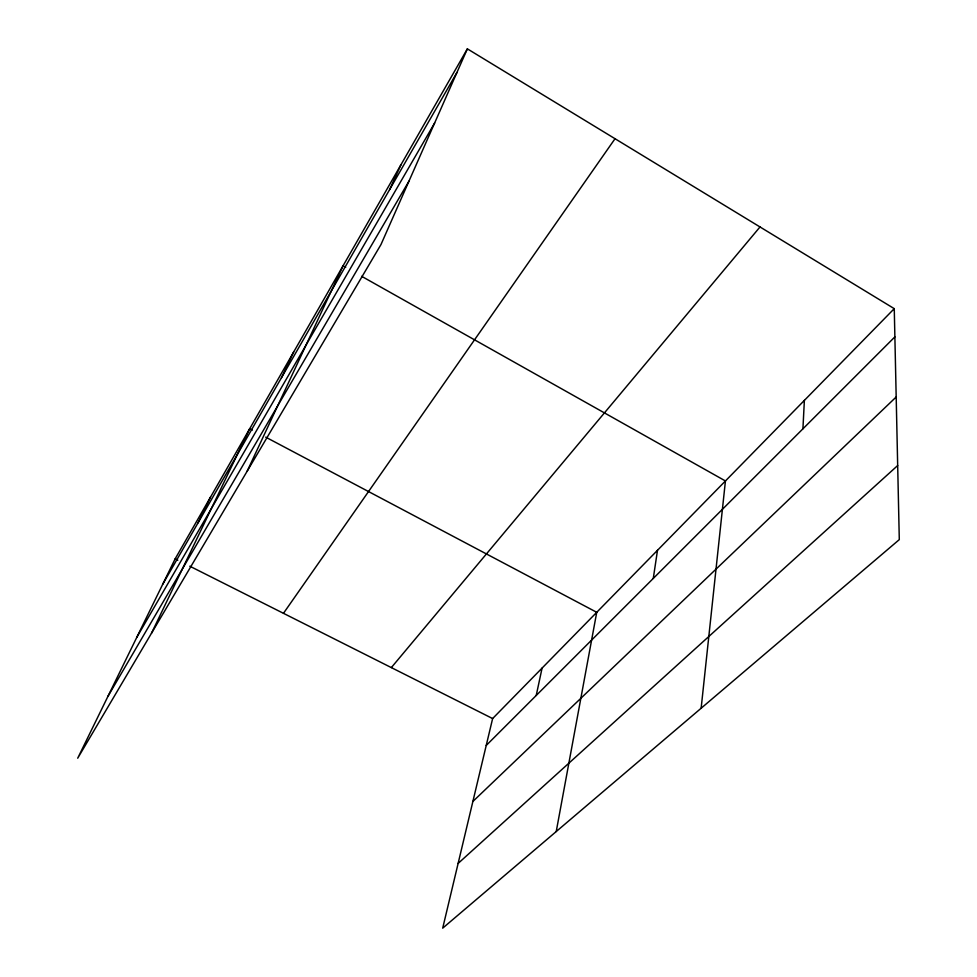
<?xml version="1.0" encoding="UTF-8"?>
<svg xmlns="http://www.w3.org/2000/svg" width="977" height="977" viewBox="0 0 977 977"><rect width="100%" height="100%" fill="white"/><g stroke="black" fill="none" stroke-linecap="round" stroke-linejoin="round"><path stroke-width="1.47" d="M802.923 428.83L804.376 400.399M701.144 708.227L725.435 480.965L361.637 276.308M653.283 578.433L657.497 550.307M556.231 831.537L596.739 612.31L265.707 437.146M536.226 695.465L542.076 668.097M894.26 308.659L492.628 718.559L442.703 928.15L899.292 539.622L894.26 308.659L467.372 48.85L175.164 558.82L77.708 758.213L380.981 244.543L467.372 48.85M389.615 189.599L400.9 164.857M247.218 471.109L343.037 265.842L345.699 267.332M281.449 377.757L293.625 352.086M151.496 633.243L249.721 428.695L252.384 430.1M198.038 522.842L210.47 497.195M162.732 584.258L456.955 72.469M136.768 637.383L434.643 123.004M107.946 696.357L408.972 181.136M283.464 613.312L615.034 138.722M391.337 667.584L760.008 226.957M486.228 745.451L894.871 336.894M472.88 801.47L896.19 396.98M458.115 863.436L897.68 465.54M175.164 558.82L177.826 560.163M189.807 566.196L492.628 718.559"/></g></svg>
